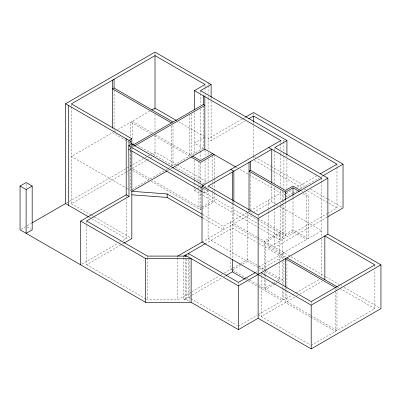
<?xml version="1.0" encoding="UTF-8"?>
<svg xmlns="http://www.w3.org/2000/svg" width="401" height="401" viewBox="0 0 401 401"><rect width="100%" height="100%" fill="white"/><g stroke="black" fill="none" stroke-linecap="round" stroke-linejoin="round"><path stroke-width="0.3" stroke-dasharray="2 1.5" d="M114.064 131.774L115.678 130.841M117.834 129.598L149.593 111.262M130.856 146.345L132.48 145.408M129.954 148.616L130.891 148.074M132.911 146.906L133.994 146.285M21.063 229.247L25.609 226.62M27.198 225.703L31.519 223.212M66.626 202.941L68.797 201.688M69.338 201.372L126.27 168.505M126.811 168.189L129.523 166.626M130.064 166.31L132.235 165.062M132.776 164.746L147.418 156.295M147.959 155.979L150.671 154.415M151.212 154.104L155.007 151.914L176.671 164.42M71.388 107.012L71.388 203.688L125.353 172.535M125.889 172.224L130.746 169.422L132.37 170.36M132.265 168.545L146.345 160.415M146.886 160.104L149.593 158.54M150.134 158.23L152.3 156.976M152.841 156.666L155.007 155.413L155.007 134.886M205.051 137.027L194.435 143.157L203.317 148.285L203.317 107.012M242.199 119.082L208.084 138.781L211.116 140.53L244.976 120.982M242.74 118.766L244.911 117.518M131.398 189.808L130.315 190.43L130.315 149.784M131.939 189.493L163.889 171.047M166.054 169.793L167.683 168.856M168.225 168.545L170.39 167.292M203.317 148.285L172.986 165.793L172.986 124.521M167.443 170.746L170.139 169.187M170.681 168.876L171.758 168.255M194.435 186.701L194.435 190.435L196.555 189.207M197.086 188.901L199.743 187.367M200.5 190.435L201.583 189.808M202.124 189.493L203.748 188.555M204.289 188.244L207.543 186.37M206.856 188.515L204.831 189.683L204.831 193.182L203.217 192.249M81.789 264.224L117.533 243.587M119.698 242.334L120.781 241.713M122.947 240.46L126.195 238.585L126.195 199.187M204.831 193.182L207.863 191.432L207.863 189.097M86.556 225.327L86.556 264.725L121.588 244.495M122.13 244.184L123.744 243.252M201.553 207.332L200.5 207.944L152.841 180.425M202.084 207.026L212.63 200.936L212.63 189.743M151.327 181.302L200.5 209.693L201.548 209.086M202.074 208.786L214.149 201.813L214.149 192.485M202.746 214.49L223.247 226.324L249.633 211.091M250.164 210.786L280.87 193.056L238.014 168.32M202.019 242.084L249.026 214.946L257.146 219.638M251.602 213.457L252.665 212.846M253.196 212.54L271.768 201.813L275.537 203.989M285.527 193.873L283.903 194.811L284.91 195.392M286.068 193.558L292.023 190.119M296.9 187.307L316.394 176.049M205.051 243.838L232.344 228.079L257.096 242.369M285.417 195.683L286.936 196.56L292.329 193.447M292.87 193.137L296.645 190.956M299.883 189.087L319.301 177.874M321.462 176.625L322.539 176.004M302.971 193.563L306.645 195.683L308.163 194.811L308.163 238.585L321.813 230.705L280.379 206.786M280.87 233.332L265.703 242.084L265.703 269.457M257.688 219.948L285.417 235.958L293.001 231.577L306.645 239.457L306.645 195.683M146.35 299.246L147.428 299.868L177.753 299.868L191.292 292.048M191.833 291.738L220.54 275.166M221.081 274.855L222.164 274.229M224.329 272.976L232.44 268.294M232.981 267.983L239.973 263.943M240.515 263.632L247.507 259.597L258.239 265.793M268.735 211.883L268.735 247.337L327.226 213.573M327.767 213.257L336.975 207.944L336.975 167.292M232.886 269.788L240.47 265.412M242.635 264.159L247.507 261.347L247.507 212.319M183.818 257.968L183.818 299.868L191.588 295.382M192.124 295.076L222.154 277.733M224.299 276.495L225.372 275.878M327.336 217.011L274.805 247.337L274.805 204.921M258.66 267.161L306.645 239.457M255.091 272.725L257.111 271.557M258.66 270.665L282.384 256.971L257.632 242.68M273.397 283.171L264.189 288.484L264.189 277.913M273.938 282.86L275.021 282.234M277.186 280.981L279.352 279.733L279.352 261.693M274.85 284.078L265.703 289.362L265.703 278.785M275.392 283.768L278.078 282.219M278.62 281.908L282.384 279.733L266.825 270.75M238.41 326.133L257.056 315.366M258.66 314.439L282.384 300.745L282.384 288.234M258.79 285.372L283.903 299.868L292.023 295.176M292.565 294.865L295.276 293.301M295.818 292.991L319.101 279.542M310.168 316.785L285.417 302.494L261.156 316.499L261.156 273.978M286.936 290.986L286.936 301.617L295.597 296.615M296.138 296.304L297.768 295.367M299.933 294.113L322.138 281.296M311.196 345.391L374.885 308.625L374.885 269.853M183.818 299.868L186.851 299.868L186.851 259.221M254.66 156.916L255.743 157.543M257.913 158.791L270.926 166.305M271.467 166.621L305.627 186.34M310.509 189.162L327.316 198.866M327.858 199.177L342.499 207.628M254.655 160.415L302.314 187.934M304.479 189.182L307.191 190.746M307.732 191.056L328.309 202.941M328.85 203.252L336.975 207.944M301.662 191.056L302.75 191.683M304.915 192.931L308.163 194.811M178.686 121.804L203.974 136.405M236.389 167.377L237.472 168.004M152.265 132.816L132.265 121.267L132.265 138.064M155.508 134.691L191.187 155.287L191.187 114.014M276.073 204.299L278.229 205.543M150.746 133.693L130.746 122.145L130.746 137.072M154.53 135.879L189.668 156.164L189.668 114.892M308.163 238.585L293.001 229.828L285.417 234.204L259.176 219.056M177.212 164.731L207.001 181.929M129.744 140.826L132.445 142.385M132.987 142.701L134.069 143.322M137.849 145.508L173.302 165.974M175.458 167.217L205.051 184.305M129.307 142.325L112.551 132.651L71.388 156.415L126.531 188.249M129.849 142.636L130.932 143.262M204.63 186.064L207.863 187.929M203.011 188.63L207.863 191.432M203.207 191.994L283.903 238.585L283.903 204.816M194.435 190.435L202.46 195.066M202.996 195.377L257.001 226.555M257.542 226.871L280.87 240.334L280.87 204.876M257.146 237.146L233.858 223.698L233.858 204.315M257.688 237.457L290.509 256.404M291.051 256.72L325.171 276.419M325.712 276.73L340.334 285.171M340.875 285.487L341.958 286.108M344.123 287.362L380.95 308.625M232.344 224.575L257.096 238.866M257.632 239.176L282.384 253.467M132.806 168.856L150.676 179.177M268.735 247.337L285.527 257.031M337.757 287.186L339.371 288.118M339.908 288.429L374.885 308.625M132.911 170.671L149.162 180.054M202.746 217.994L223.247 229.828L223.247 226.324M127.072 188.56L129.232 189.808M258.775 266.099L266.289 270.439M258.304 267.577L208.084 238.585L208.084 189.182M258.84 267.888L263.161 270.384M265.317 271.627L279.352 279.733M232.344 270.104L230.826 269.226L230.826 259.893M232.886 270.414L246.379 278.204M246.916 278.515L249.076 279.763M249.617 280.073L258.249 285.061M286.936 301.617L310.073 314.975M310.61 315.286L336.975 330.509L336.975 289.863M245.257 279.307L247.948 280.86M248.485 281.171L258.174 286.765M258.71 287.076L282.384 300.745M310.705 317.096L335.457 331.386L335.457 290.735M71.388 203.688L91.358 215.217M91.894 215.527L94.055 216.776M94.596 217.086L131.829 238.585M89.037 217.131L91.192 218.375M91.729 218.685L126.195 238.585M258.124 314.75L310.118 344.77M190.52 298.484L188.37 297.241L188.37 259.096M191.061 298.795L237.332 325.512M27.128 226.911L31.168 229.247M86.556 264.725L145.809 298.935M374.885 264.845L374.885 267.347M336.975 164.169L336.975 166.671M336.975 287.983L336.975 289.236M335.457 288.86L335.457 290.113M321.813 178.174L321.813 180.676M321.813 181.302L321.813 236.304M321.813 238.79L321.813 277.357M311.196 301.617L311.196 303.492M293.001 195.934L293.001 197.312M293.001 197.934L293.001 231.577M286.936 155.473L286.936 156.716M286.936 159.207L286.936 188.465M286.936 192.204L286.936 196.56M286.936 260.344L286.936 286.61M286.936 287.236L286.936 290.364M285.417 190.43L285.417 191.683M285.417 200.31L285.417 201.688M285.417 202.189L285.417 235.958M285.417 287.487L285.417 289.362M285.417 289.988L285.417 302.494M283.903 140.024L283.903 141.267M283.903 141.889L283.903 151.854M283.903 152.475L283.903 155.588M283.903 156.21L283.903 188.585M283.903 192.32L283.903 199.187M283.903 199.813L283.903 202.315M283.903 252.59L283.903 258.81M283.903 259.432L283.903 284.936M283.903 288.67L283.903 299.868M282.384 191.182L282.384 199.939M282.384 200.56L282.384 203.688M282.384 204.315L282.384 259.201M282.384 261.347L282.384 283.858M282.384 286.359L282.384 287.612M280.87 140.53L280.87 143.032M280.87 143.658L280.87 149.909M280.87 152.41L280.87 153.663M280.87 154.285L280.87 186.806M280.87 190.555L280.87 200.525M280.87 203.011L280.87 204.254M279.352 261.071L279.352 232.455L264.189 241.212L264.189 273.557M274.805 148.781L274.805 150.029M274.805 150.651L274.805 183.713M274.805 187.457L274.805 204.299M271.768 185.553L271.768 201.813M268.735 200.064L268.735 211.262M265.703 270.079L265.703 274.434M265.703 275.056L265.703 278.164M264.189 274.179L264.189 277.291M258.124 214.946L258.124 216.821M253.572 113.764L253.572 115.017M253.572 122.27L253.572 155.663M253.572 156.039L253.572 159.167M250.54 172.796L250.54 209.693M250.54 210.319L250.54 212.821M249.026 210.57L249.026 211.818M238.41 282.359L238.41 284.86M233.858 201.813L233.858 203.688M232.344 200.811L232.344 202.731M232.344 203.312L232.344 258.871M230.826 221.948L230.826 257.407M214.149 154.535L214.149 178.174M214.149 178.796L214.149 181.287M214.149 181.909L214.149 188.751M214.149 189.372L214.149 191.863M212.63 156.149L212.63 178.545M212.63 181.031L212.63 182.275M212.63 184.766L212.63 187.252M211.116 97.573L211.116 100.686M211.116 101.308L211.116 140.53M208.084 82.746L208.084 85.238M208.084 85.859L208.084 93.954M208.084 96.446L208.084 97.689M208.084 98.31L208.084 150.034M208.084 152.535L208.084 155.663M208.084 158.791L208.084 181.302M208.084 187.307L208.084 188.555M205.051 85.122L205.051 87.002M205.051 87.624L205.051 92.004M205.051 94.506L205.051 95.754M205.051 150.089L205.051 156.931M205.051 160.666L205.051 183.683M200.5 90.626L200.5 93.122M200.5 93.744L200.5 104.972M200.5 108.716L200.5 150.51M200.5 151.132L200.5 159.242M200.5 162.986L200.5 182.44M200.5 184.811L200.5 186.691M200.5 187.297L200.5 189.904M200.5 190.525L200.5 209.693M198.981 161.543L198.981 185.182M198.981 185.803L198.981 188.29M198.981 190.776L198.981 208.816M194.435 112.516L194.435 154.355M194.435 159.954L194.435 179.237M194.435 179.859L194.435 182.345M194.435 182.966L194.435 186.079M189.884 257.843L189.884 301.617L185.337 298.991L185.337 256.47M188.37 253.467L188.37 255.342M183.818 256.094L183.818 257.342M177.753 256.094L177.753 257.342M177.753 257.968L177.753 299.868M171.473 126.019L171.473 166.044M155.007 53.353L155.007 55.223M155.007 108.135L155.007 110.741M155.007 114.36L155.007 131.327M147.428 256.094L147.428 257.342M147.428 257.968L147.428 299.868M132.265 145.528L132.265 146.776M132.265 147.398L132.265 150.505M131.829 145.197L131.829 146.951M131.829 148.159L131.829 150.661M130.746 140.185L130.746 143.919M130.746 147.648L130.746 149.518M130.746 150.139L130.746 169.422M130.315 141.032L130.315 144.154M130.315 146.656L130.315 149.157M126.195 194.811L126.195 196.685M114.064 90.501L114.064 128.646M114.064 129.272L114.064 130.525M86.556 220.951L86.556 222.826M71.388 104.511L71.388 106.385M26.115 183.803L26.115 188.179"/><path stroke-width="0.6" d="M32.055 222.896L65.543 203.563L65.543 103.759L155.007 52.105L211.116 84.501L211.116 96.952M194.435 110.014L194.435 90.626L205.051 84.501L155.007 55.609L71.388 103.884L131.829 138.776L131.829 144.029L203.553 185.437M172.986 122.019L114.064 87.999L112.551 88.877L171.473 122.896M20.05 186.054L26.115 182.555L32.18 186.054L32.18 229.828L26.115 233.332L26.115 189.558L20.05 186.054L20.05 229.828L145.648 302.344L191.142 302.344L238.41 329.632L258.124 318.254L311.196 348.895L380.95 308.625L380.95 264.845L327.878 234.204L238.41 285.858L185.337 255.216L185.337 256.47M151.758 110.014L155.007 108.135L176.53 120.566M26.115 189.558L32.18 186.054M211.116 84.501L200.5 90.626L286.936 140.53L286.936 154.846M65.543 103.759L129.012 140.405L131.829 138.776M202.134 191.628L128.796 149.282L128.796 145.784L131.829 144.029M133.022 145.092L203.317 104.511L204.831 105.383L134.535 145.974M128.796 149.282L129.012 196.435L86.556 220.951L147.428 256.094L186.851 256.094M245.452 117.202L253.572 112.516L343.04 164.169L343.04 207.944L327.878 216.695M248.735 118.811L253.572 116.014L336.975 164.169L320.188 173.859M166.901 171.057L131.829 191.307L167.142 193.934L202.204 214.179M172.3 167.944L204.831 149.162L235.843 167.067M80.706 264.85L80.706 221.076L126.195 194.811L129.012 196.435M212.63 153.663L200.5 160.666L192.701 156.164M214.149 154.535L200.5 162.415L191.187 157.037M380.95 264.845L311.196 305.121L202.019 242.084L202.019 186.054L280.87 140.53L194.435 90.626M286.936 140.53L274.805 147.533L327.878 178.174L327.878 234.204M124.285 242.941L131.829 238.585L131.829 151.287M301.121 190.746L293.001 186.054L285.417 190.43L250.54 170.295L249.026 171.172L285.417 192.184L293.001 187.803L299.296 191.442M177.753 256.094L202.019 242.084M183.818 256.094L205.051 243.838M323.081 175.693L343.04 164.169M202.019 186.054L258.124 218.445L327.878 178.174M225.908 275.567L232.344 271.853L244.72 278.996M255.091 272.725L238.41 282.359L188.37 253.467M80.706 221.076L145.648 258.57L191.142 258.57L191.142 302.344M131.829 194.811L167.142 197.437L202.204 217.683M268.735 147.533L321.813 178.174L258.124 214.946L208.084 186.054L271.768 149.282L271.768 183.051M230.826 169.417L233.858 171.172L233.858 201.187M131.468 143.573L133.633 144.821M128.796 145.784L202.134 188.124M286.936 257.843L337.221 286.875M335.457 287.612L285.417 258.72L285.417 286.86M261.156 272.725L311.196 301.617L374.885 264.845L324.845 235.958L324.845 279.733M65.543 203.563L88.501 216.821M311.196 305.121L311.196 348.895M293.001 187.803L293.001 195.307M285.417 192.184L285.417 199.688M258.124 218.445L258.124 318.254M253.572 116.014L253.572 121.643M250.54 161.543L250.54 170.295M249.026 162.415L249.026 209.944M238.41 285.858L238.41 329.632M232.344 172.044L232.344 200.189M232.344 259.347L232.344 271.853M204.831 96.631L204.831 149.162M203.317 95.754L203.317 104.511M167.142 193.934L167.142 197.437M155.007 55.609L155.007 108.135M145.648 258.57L145.648 302.344M129.012 140.405L129.012 145.658M126.195 138.776L126.195 194.811M114.064 79.248L114.064 87.999M112.551 80.12L112.551 128.275M68.576 105.508L68.576 205.317"/></g></svg>
